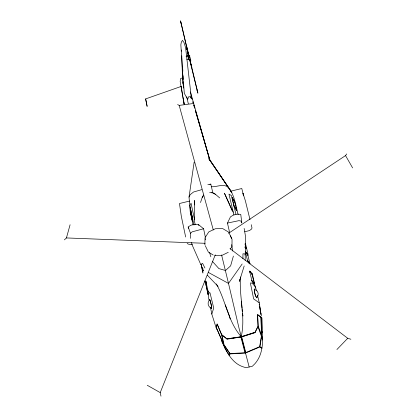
<?xml version="1.0" encoding="UTF-8"?>
<svg xmlns="http://www.w3.org/2000/svg" width="417" height="417" viewBox="0 0 417 417"><rect width="100%" height="100%" fill="white"/><g stroke="black" fill="none" stroke-linecap="round" stroke-linejoin="round"><path stroke-width="0.63" d="M190.475 238.352L190.491 233.301L188.171 226.999L190.783 225.253L194.921 224.263L198.456 224.539L203.595 228.771L205.357 237.195M242.929 258.681L242.96 253.807L245.269 253.911L245.175 260.317M255.501 288.105L252.202 273.218M204.883 244.883L205.008 237.732L208.766 231.909L215.38 228.735L222.688 228.589L228.584 232.113L231.779 238.482M205.346 239.843L205.373 238.55M240.515 276.951C238.91 296.904 245.78 316.811 241.229 336.686L227.015 338.865L221.615 334.575L217.085 323.842L216.225 327.501L221.823 340.236L222.037 341.872C226.467 351.594 231.68 362.602 242.35 366.574L245.999 367.726L252.327 366.267L254.969 363.66C265.749 351.369 262.095 333.47 261.985 318.51L261.725 317.415M257.138 297.191L256.71 297.889L255.183 294.913A4.686 0.615 76.9 0 1 254.287 290.404A4.764 0.625 76.9 0 1 254.386 288.892L255.11 290.065M183.642 88.096L180.853 44.796L181.306 42.232L182.438 40.371L183.881 42.289L185.586 47.533L191.408 98.589L190.079 96.833L188.724 96.655L187.666 99.293L184.324 93.387L183.397 81.795M261.886 347.689L259.921 346.678L261.621 336.295L262.564 339.985M239.629 279.484L239.389 281.418L244.185 265.973M193.04 224.826L190.215 211.555L189.031 197.079L194.14 162.166M216.569 329.096L211.81 314.105L213.718 308.033L210.147 293.417A1.506 0.407 82.4 0 0 209.986 292.922L209.735 292.557A1.751 0.469 82.4 0 0 209.558 292.552L208.641 293.74L208.625 298.056L209.131 300.605M64.39 239.864L66.433 237.935L70.087 224.753M233.384 256.074L230.637 265.837L225.524 270.487L218.904 268.616L212.571 261.574M244.93 255.084L245.269 253.911L245.509 236.324L244.138 228.433M229.407 355.81L230.048 353.903L245.467 353.069L259.775 347.017L261.902 348.289M200.509 202.521L202.214 197.439L203.59 194.947M183.699 87.528L182.855 82.785M160.978 396.15L160.217 392.606L215.266 254.855M229.668 232.696L227.463 223.074L230.434 216.897L233.27 215.094L237.424 214.098L240.765 214.427L241.803 222.876M189.031 197.079L190.22 194.619L193.566 191.997L201.828 189.631M227.015 338.865L238.54 337.311L243.914 336.066L254.98 332.365L258.05 326.094L257.529 314.402L261.042 317.05L261.475 331.02L262.554 332.458M189.193 57.348C185.914 47.705 187.514 54.465 189.318 57.129L188.802 54.836M208.943 300.813C207.129 303.3 208.391 307.183 211.31 308.147M257.57 296.471C258.889 294.272 258.045 291.186 255.835 289.904M230.299 249.121L231.998 246.463L232.034 239.306L230.299 235.84M202.214 197.439L203.564 195.526M242.162 263.992L228.5 283.404L239.071 328.361L249.163 366.996M228.594 233.259L345.542 155.588L346.741 153.946M336.91 349.54L347.726 338.291L350.879 339.256M190.491 233.301L192.211 231.81L203.595 228.771M191.497 242.611L192.18 245.024L200.744 264.451L202.599 263.367L204.924 268.016M228.255 252.311L221.599 255.558L214.849 255.631M209.887 184.496L210.804 184.116L212.821 192.727L211.695 192.842M145.637 98.902L147.112 106.278L145.637 98.902L181.166 86.439M254.98 332.365L241.229 336.686C227.953 321.663 225.936 300.918 216.355 283.914M207.864 184.575L210.804 184.116M180.676 22.325L180.952 22.252M181.014 23.722L181.291 23.654M181.181 24.421L181.458 24.353M188.526 54.903L180.551 20.85L188.479 54.736M186.409 48.998L186.701 48.925M186.498 49.253L186.79 49.18M186.54 49.378L186.832 49.305M189.042 57.197L188.385 54.658L188.661 54.591L189.318 57.129L186.78 46.709M186.065 56.248L187.848 55.805L188.02 56.629M186.842 59.428L188.625 58.985L188.317 57.843M189.912 59.563L197.887 93.168L189.558 59.501L189.839 59.428M189.693 59.709L189.97 59.641M191.32 64.307L191.58 64.239M191.351 64.406L191.617 64.338M191.424 64.609L191.69 64.541M191.846 67.481L189.667 59.626M196.928 90.082L197.21 90.015M197.1 90.781L197.377 90.713M197.434 92.183L197.715 92.11M244.789 231.722L249.522 230.58L251.68 228.923L251.988 227.859L251.227 224.7M189.584 201.072L179.477 203.506L181.312 216.251L185.654 237.002M230.82 191.158L241.792 188.52L243.257 194.53M192.44 244.174L190.673 244.591L188.109 244.06L187.17 243.299M227.463 223.074L238.993 220.645L241.307 221.172L241.73 222.933M177.621 104.547L179.19 105.397L192.737 103.593M209.642 192.664L212.091 192.472L215.407 194.27L219.686 197.913M66.433 237.935L205.065 243.299M211.237 186.753C216.845 187.228 223.512 183.047 228.537 187.572C234.646 195.307 235.714 205.477 238.17 214.703M212.373 192.612L215.407 194.27M208.349 272.421L228.5 283.404L221.589 254.949M147.258 385.272L160.217 392.606M213.165 254.99L208.364 252.077L205.247 245.676M229.981 248.595L347.726 338.291M200.744 264.451L201.682 265.186M207.416 275.23L218.034 286.448M190.225 207.859L190.355 208.292M204.768 281.746L205.935 283.185M249.778 263.867L247.5 260.484M249.116 263.263L247.411 260.344M244.857 246.984L245.889 248.35L245.863 247.818M245.034 247.463L245.988 248.714L245.806 247.568M262.512 332.776L261.532 331.484L261.662 335.523L262.595 339.162M228.537 187.572L208.74 158.622L231.868 192.591L209.652 159.544L198.638 121.665M345.542 155.588L352.61 167.9M233.197 212.206L224.44 193.212L232.196 210.783M188.171 226.999L188.786 228.328M198.456 224.539L198.919 225.654M234.479 201.312L232.238 197.778L232.243 198.237M211.075 307.986L211.414 308.627L211.325 305.197A4.67 0.287 76.6 0 0 210.199 300.751A4.749 0.287 76.6 0 0 209.668 299.396L209.725 300.422M247.62 254.485L245.451 251.487L245.53 252.295M225.305 304.895L229.564 316.331M252.019 280.933L254.172 283.675L254.135 283.08M251.962 274.167L249.809 271.305L249.846 272.02M234.505 201.229L234.688 201.943M234.562 201.541L232.113 197.423L232.295 198.476M224.846 347.919L221.995 340.668L222.183 342.148M190.032 59.068L190.861 61.059L190.168 59.032M252.004 274.292C251.873 272.947 248.678 269.09 249.877 272.145M251.972 280.803C252.082 282.127 255.282 285.885 254.078 282.82M247.651 254.422L247.969 255.501M247.703 254.735L245.326 251.133L247.385 260.062M234.229 206.462L236.606 210.251L234.729 202.078M252.004 274.141L252.045 274.428M251.972 280.959L251.748 280.188M234.62 201.557L234.781 202.104M234.187 206.326L236.705 210.606L236.522 209.548M251.91 280.777L251.8 280.386M209.569 252.53L210.856 256.82M247.766 254.771L247.927 255.34M191.606 97.474L192.143 99.329M194.666 107.998L193.769 104.902L194.671 108.029M195.391 110.474L198.456 120.993M198.633 121.613L209.84 160.092L190.423 91.938M195.391 110.51L197.554 117.948M197.913 119.184L198.456 121.045M234.104 206.212L233.963 205.68M252.118 274.511L252.228 274.897M179.19 105.397L213.296 229.97M187.843 55.669L187.65 54.997L188.114 57.014M191.408 98.589L190.788 96.056M234.104 206.045L232.18 198.195M188.385 54.658L188.646 55.675M259.176 304.4L259.358 305.056L259.332 302.987L255.24 299.948L254.328 299.661L253.619 298.681L250.554 283.914A1.512 0.511 71 0 1 250.502 283.393L250.617 282.94A1.757 0.589 71 0 1 250.815 282.846L252.431 283.445L255.517 287.042L256.424 290.837M189.745 55.716L189.891 56.29M188.213 57.431L188.823 59.787L188.672 59.047M206.087 282.069L205.951 281.637L206.019 284.863M250.007 219.655L245.399 200.89L242.996 193.3L243.476 195.813M236.173 207.614L236.783 210.111M188.051 56.821L188.203 57.447M245.451 243.465L248.105 254.537M247.901 255.423L249.846 263.341M244.972 243.882L245.921 247.834M257.487 295.262L259.322 302.924M252.202 274.991L254.188 283.075M261.365 315.919L260.02 308.653M249.799 272.046L251.769 280.088M235.944 214.338L231.477 195.615L228.954 194.093L233.906 214.958M190.188 57.525L190.444 58.609M192.268 220.39L192.399 220.833L192.169 216.934M249.736 263.08L249.934 263.82M242.433 313.329L243.048 315.997M206.097 281.991L206.175 282.45M189.302 58.349L189.558 59.501M182.818 79.235L182.537 77.979L180.665 78.443L180.165 81.445L184.132 104.359M186.759 96.827L188.307 103.744M207.901 293.813L208.093 294.511L208.057 291.405M229.684 316.868L230.158 319.005M190.366 208.234L191.971 215.86M190.407 208.526L190.157 207.494L190.48 211.862M192.258 220.442L190.621 212.654M194.572 219.676L191.043 203.204L189.839 205.612L193.983 225.029M195.203 224.601L194.525 221.458L194.322 200.452L194.53 204.929M202.594 267.396L203.261 270.638M207.875 293.792L205.962 284.639L205.878 281.256L207.953 290.706M202.933 272.275L201.646 266.234M201.338 265.608L202.923 273.057M203.235 270.409L203.35 270.972M201.677 266.463L201.562 265.91M206.144 285.551L208.172 294.887L208.036 291.28M210.517 307.605L211.8 314.043M192.039 216.089L192.112 216.47M249.793 263.335L249.851 263.742M207.963 290.852L208.093 291.473M190.543 212.321L192.466 221.192L192.107 216.553M259.556 306.125L259.906 308.017M206.087 285.259L205.988 284.801M201.494 265.535L201.562 265.801M207.989 291.003L208.062 291.29M182.954 97.01L183.245 98.657M181.906 90.974L182.828 96.285M190.475 211.961L190.543 212.237M259.598 306.412L259.88 308.064M259.973 308.616L260.959 314.335L259.499 304.129M201.536 265.665L201.442 264.988M183.209 98.396L184.079 103.499M183.72 101.529L184.152 104.073M181.875 90.791L181.129 86.277M192.128 216.689L192.201 217.007M190.449 211.794L190.522 212.107M183.344 99.204L183.657 101.112M201.515 265.53L201.416 265.04M190.501 211.982L190.371 211.205M231.69 244.654L232.629 250.998M241.318 301.142L241.964 308.194M242.084 309.477L242.261 311.4M182.74 69.321L182.839 71.26M183.073 75.701L183.266 79.334M181.567 49.977L181.609 51.27M181.765 55.789L182.693 83.244M205.122 280.615L205.133 281.663M211.038 307.584A4.29 0.438 81.3 0 0 211.424 306.109L210.762 302.951A4.368 0.266 76.6 0 0 209.887 300.037L209.777 299.87A4.316 0.261 76.6 0 0 209.761 300.36M256.935 297.29A4.3 0.74 72.2 0 1 255.569 295.762L254.719 292.64A4.378 0.573 76.9 0 1 254.401 289.586L254.5 289.367A4.326 0.568 76.9 0 1 254.881 289.768M216.402 327.736L223.496 343.916L221.49 334.424L217.215 324.296L216.402 327.736M261.391 336.154L259.671 346.689L245.754 352.589L241.683 336.858L255.079 332.667L257.956 326.673L261.391 336.154M229.803 353.652L229.225 355.409L225.227 348.643L223.971 345.031L229.803 353.652M240.911 337.04L227.077 339.172L221.969 335.049L224.059 344.817L229.981 353.564L244.987 352.766L240.911 337.04M260.943 317.353L257.633 314.861L258.128 325.896L261.522 335.086L260.979 317.379M193.405 103.666L192.868 101.805L193.405 103.692"/></g></svg>
